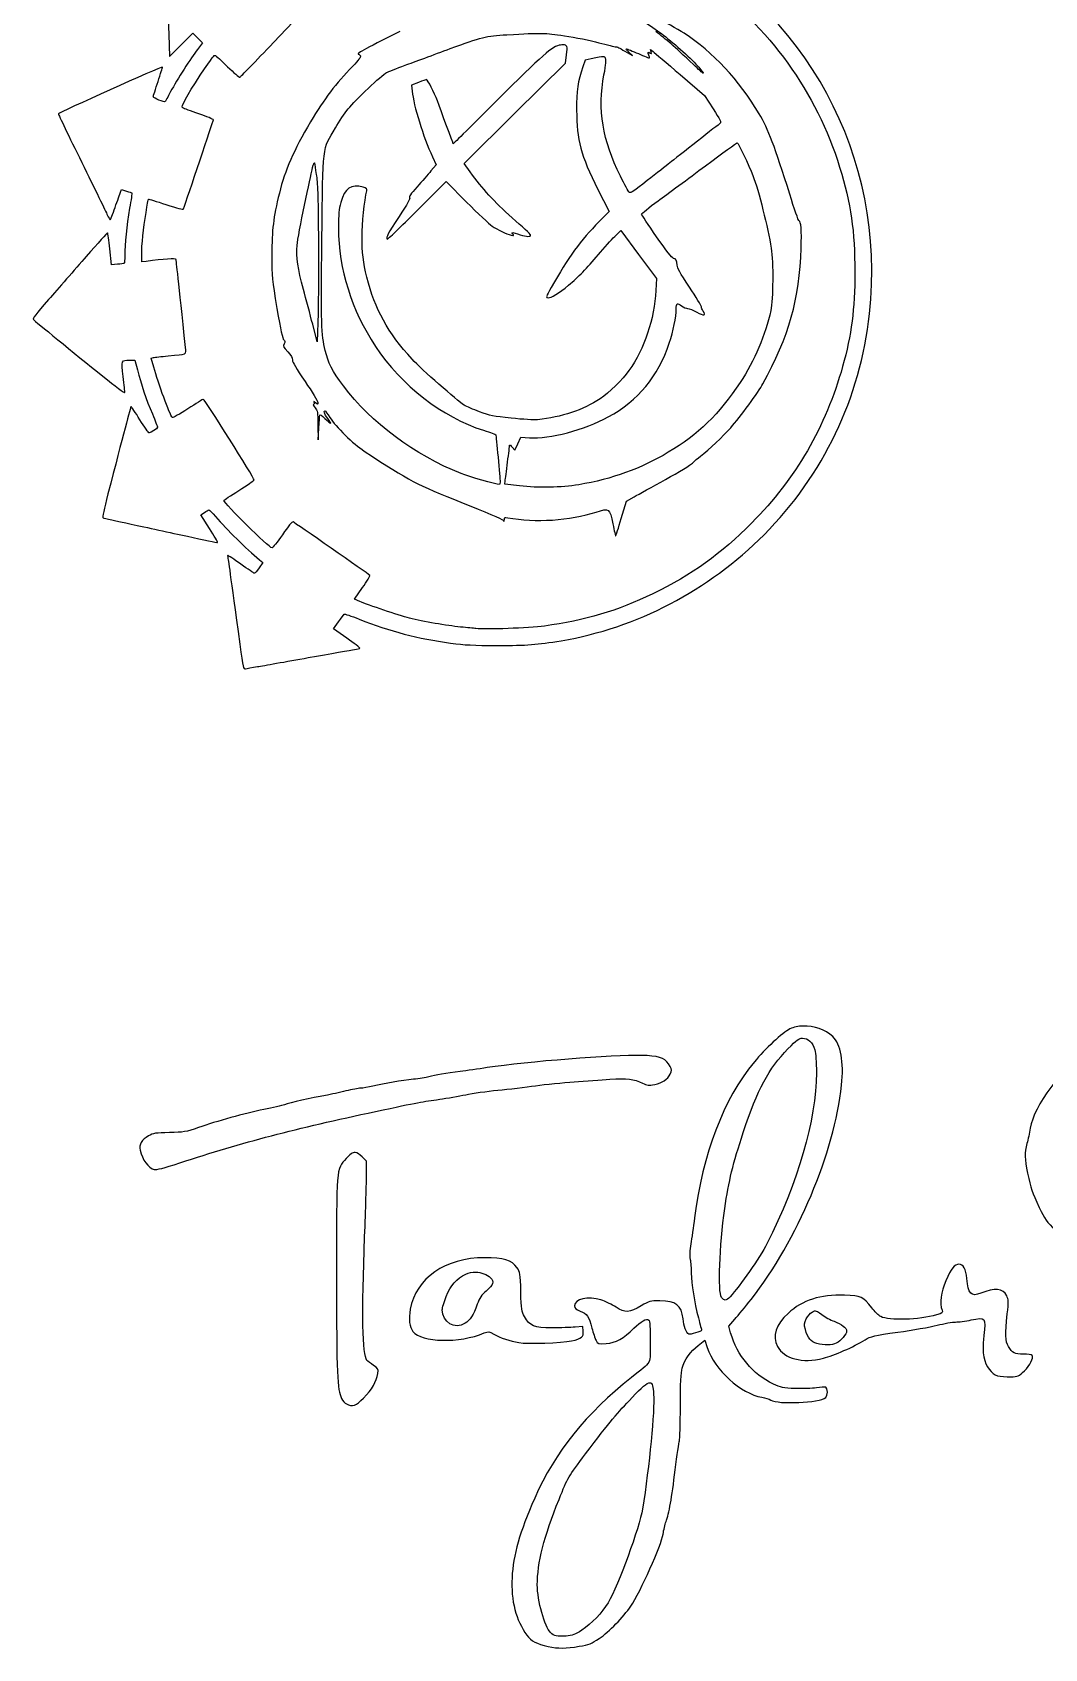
# Model space of a CAD drawing. Extents: x 1 to 209, y 3 to 284.
# Drawn here: x 1.2 to 93.8, y 2.9 to 150.7 of the extents above; entities that cross this region are included whole.
import ezdxf

# ---------------------------------------------------------------- set-up
doc = ezdxf.new("R2010")
doc.units = 0
doc.layers.add('Layer_1', color=7, linetype='CONTINUOUS')

msp = doc.modelspace()

# ---------------------------------------------------------------- linework, layer by layer
at = {"layer": 'Layer_1', "color": 7}
for points in [[(23.301523, 149.725751), (26.291866, 152.859961), (25.27763, 153.851597)], [(13.727465, 150.466034), (13.790304, 148.457405), (14.861315, 149.525658), (15.932326, 150.593364), (16.379913, 150.145777), (16.826949, 149.698742), (16.36503, 149.109493)], [(47.828951, 150.570214), (47.828951, 150.570214)], [(49.767575, 149.516842), (49.767575, 149.516842)], [(41.303112, 137.898876), (40.738117, 138.68491), (45.374938, 143.265507), (50.011762, 147.845556), (50.112083, 148.61009)], [(52.37813, 148.249046), (51.799905, 148.134943), (51.590442, 147.508213)], [(55.656757, 148.821757), (56.139072, 148.557726), (55.805036, 148.852626)], [(57.850594, 148.872469), (57.793269, 149.090751), (58.033048, 148.902235)], [(60.500285, 146.799349), (62.728297, 144.88498), (63.515435, 143.6701)], [(36.580298, 146.086628), (35.921597, 145.820391), (35.980026, 145.286813)], [(65.719192, 140.565656), (65.719192, 140.565656)], [(37.840928, 139.289041), (38.181029, 138.543246), (37.710291, 137.990378)], [(27.037109, 138.730108), (27.037109, 138.730108)], [(9.312231, 136.052855), (9.412552, 136.31358), (9.87447, 136.159792)], [(36.429267, 134.355664), (39.114236, 137.038979), (40.972935, 135.151618)], [(52.973992, 136.311376), (53.995396, 134.279046), (53.074866, 133.348043)], [(54.517397, 132.009141), (55.0868, 132.564766), (56.706824, 130.369825), (58.327397, 128.174887), (58.273377, 127.065841)], [(9.03497, 129.462526), (8.504701, 129.428351), (8.340438, 130.862063)], [(11.662613, 129.726008), (11.252509, 129.673092), (11.252509, 130.335651)], [(27.38217, 124.992721), (27.307756, 122.389331), (26.891588, 123.980139)], [(10.145117, 120.700409), (10.629084, 120.70151), (10.857287, 119.809645)], [(12.363208, 120.050525), (12.134453, 120.894437), (12.344466, 120.939635)], [(27.372248, 114.740118), (27.388785, 113.42161), (27.456584, 114.482148)], [(45.14784, 112.747474), (45.383207, 112.459187), (45.650548, 113.066075), (45.917886, 113.672412), (46.737544, 113.609576)], [(45.821425, 109.209223), (44.471497, 109.371831), (44.501263, 109.660669)], [(55.116016, 106.242032), (55.583447, 107.816301), (56.295064, 108.215381)], [(17.461949, 105.315437), (16.660482, 106.56284), (16.989006, 106.78608)], [(22.031523, 102.456836), (22.34737, 102.195561), (21.997899, 101.709938)], [(31.194925, 98.650144), (30.713714, 98.861258), (31.4551, 99.907464)], [(30.011466, 95.29269), (28.810368, 96.138256), (29.256855, 96.776564)], [(71.755, 59.841831), (71.753897, 59.841831), (71.753897, 59.841831)], [(71.704841, 58.730581), (71.704841, 58.730581)], [(57.010543, 57.156862), (57.009439, 57.156862), (57.009439, 57.156862)], [(30.782065, 48.273477), (30.782065, 48.273477)], [(31.820005, 46.269257), (31.820005, 47.484136), (31.420923, 47.883215)], [(42.622171, 38.668549), (42.622171, 38.668549)], [(41.790386, 37.344532), (41.790386, 37.344532)], [(86.003364, 38.068277), (86.002261, 38.068277), (86.002261, 38.068277)], [(65.121674, 31.804817), (64.946939, 32.408951), (65.505322, 33.037335)], [(72.840895, 33.806831), (72.840895, 33.806831)], [(51.638398, 31.953647), (51.60312, 32.374774), (50.898668, 32.315795)], [(62.14401, 30.653881), (62.755859, 31.130682), (62.972487, 30.460954)], [(57.738699, 27.241307), (57.738699, 27.241307)], [(89.542166, 27.874653), (89.542716, 27.874653)]]:
    msp.add_lwpolyline(points, dxfattribs=at)
for points in [[(77.822778, 124.944216), (79.412945, 139.226243), (72.032275, 152.858748), (59.224774, 159.294848)], [(13.600686, 155.926924), (13.636065, 154.027729), (13.693003, 151.570562), (13.727465, 150.466034)], [(62.748143, 155.411535), (68.651165, 151.171951), (72.979311, 145.181993), (75.089853, 138.330478)], [(60.866294, 150.579033), (59.49941, 151.467011), (56.6898, 152.81491), (55.108297, 153.341173)], [(55.656757, 152.567816), (56.560836, 152.07778), (58.085236, 151.084572), (58.988302, 150.397132)], [(34.877045, 150.738333), (31.445036, 149.024048), (30.792344, 148.665214), (31.106181, 148.665214)], [(61.71241, 147.727045), (59.841652, 149.485013), (59.286789, 149.969475), (58.265108, 150.736129)], [(20.221884, 146.561224), (20.271071, 146.578129), (21.656883, 148.002138), (23.301523, 149.725751)], [(39.47418, 149.178395), (42.32829, 150.236937), (42.731693, 150.335168), (44.664424, 150.443434)], [(49.558112, 149.500854), (48.85585, 149.431368), (47.891209, 148.590495), (43.713025, 144.405422)], [(44.664424, 150.443434), (46.308408, 150.535528), (47.158092, 150.581398), (47.828951, 150.570214)], [(47.828951, 150.570214), (48.49981, 150.559038), (48.991918, 150.490762), (49.919709, 150.35579)], [(49.767575, 149.516842), (49.706428, 149.514299), (49.636849, 149.508643), (49.558112, 149.500854)], [(50.112083, 148.61009), (50.213672, 149.387784), (50.195599, 149.534184), (49.767575, 149.516842)], [(49.919709, 150.35579), (50.936502, 150.207871), (52.292199, 149.933574), (53.072659, 149.718035)], [(53.072659, 149.718035), (53.825747, 149.510054), (54.521351, 149.3399), (54.618269, 149.3399)], [(54.618269, 149.3399), (54.715187, 149.3399), (54.879663, 149.28295), (54.984275, 149.21312)], [(54.984275, 149.21312), (55.088886, 149.143278), (55.391586, 148.96707), (55.656757, 148.821757)], [(58.988302, 150.397132), (59.98854, 149.635705), (61.62999, 148.141076), (62.196926, 147.475689)], [(67.723964, 143.228575), (65.858181, 146.351449), (63.525217, 148.851717), (60.866294, 150.579033)], [(16.36503, 149.109493), (15.760604, 148.33914), (14.484791, 146.337284), (13.900547, 145.242166)], [(16.615282, 146.73651), (17.786866, 148.496882), (17.864108, 148.599749), (17.989462, 148.554969)], [(17.989462, 148.554969), (18.042081, 148.536173), (18.545997, 148.072538), (19.10898, 147.525298)], [(31.254457, 148.502603), (31.299585, 148.385015), (31.105763, 148.123804), (30.556067, 147.56223)], [(31.106181, 148.665214), (31.153546, 148.665214), (31.2201, 148.592124), (31.254457, 148.502603)], [(35.346129, 147.654835), (36.122204, 147.938616), (37.980053, 148.624243), (39.47418, 149.178395)], [(53.676242, 148.287078), (53.566085, 148.492914), (53.619527, 148.494184), (52.37813, 148.249046)], [(53.536785, 146.782261), (53.718914, 147.768362), (53.753585, 148.142566), (53.676242, 148.287078)], [(55.805036, 148.852626), (55.621422, 149.014749), (55.52374, 149.147526), (55.587855, 149.147526)], [(55.587855, 149.147526), (55.651959, 149.147526), (56.146184, 148.952581), (56.686427, 148.714823)], [(56.686427, 148.714823), (57.226683, 148.477056), (57.686197, 148.300173), (57.707279, 148.321255)], [(57.633416, 148.56875), (57.499227, 148.819488), (57.574265, 148.931118), (57.768465, 148.769943)], [(57.707279, 148.321255), (57.728361, 148.342337), (57.69503, 148.453598), (57.633416, 148.56875)], [(57.768465, 148.769943), (57.884757, 148.673432), (57.898228, 148.69032), (57.850594, 148.872469)], [(58.033048, 148.902235), (58.164727, 148.798451), (59.274916, 147.852106), (60.500285, 146.799349)], [(13.14428, 147.480651), (13.072808, 147.552129), (3.635265, 143.317794), (3.635265, 143.214244)], [(12.748507, 146.171515), (12.987749, 146.869975), (13.165754, 147.459174), (13.14428, 147.480651)], [(15.007387, 143.751129), (14.822124, 143.865627), (15.32143, 144.792419), (16.615282, 146.73651)], [(19.10898, 147.525298), (19.671953, 146.978058), (20.172697, 146.544347), (20.221884, 146.561224)], [(30.556067, 147.56223), (29.000989, 145.973545), (27.954308, 144.59319), (26.700868, 142.478925)], [(30.141553, 143.6701), (30.78563, 144.470562), (33.200972, 146.758791), (33.642873, 146.987312)], [(33.642873, 146.987312), (33.803855, 147.070556), (34.570055, 147.371055), (35.346129, 147.654835)], [(37.302942, 146.351762), (37.268037, 146.352044), (36.942773, 146.232879), (36.580298, 146.086628)], [(38.295131, 144.412588), (38.033294, 145.144531), (37.416255, 146.350351), (37.302942, 146.351762)], [(51.590442, 147.508213), (51.147647, 146.182708), (51.028027, 145.336306), (51.032063, 143.554344)], [(55.041049, 137.509167), (53.392253, 140.82819), (52.945657, 143.581627), (53.536785, 146.782261)], [(62.611993, 146.929437), (62.58411, 146.929437), (62.179189, 147.288409), (61.71241, 147.727045)], [(62.196926, 147.475689), (62.452947, 147.175219), (62.639877, 146.929437), (62.611993, 146.929437)], [(12.313598, 144.767569), (12.313598, 144.841421), (12.509265, 145.473054), (12.748507, 146.171515)], [(13.900547, 145.242166), (13.645896, 144.764854), (13.424616, 144.357405), (13.408312, 144.33652)], [(35.980026, 145.286813), (36.124983, 143.971528), (37.016834, 141.096996), (37.840928, 139.289041)], [(13.408312, 144.33652), (13.335423, 144.243096), (12.313598, 144.645429), (12.313598, 144.767569)], [(16.476376, 143.214797), (15.743086, 143.463593), (15.082078, 143.704963), (15.007387, 143.751129)], [(28.965813, 141.934324), (29.300653, 142.501714), (29.829972, 143.282875), (30.141553, 143.6701)], [(39.752544, 140.487935), (39.725874, 140.52571), (38.627722, 143.482835), (38.295131, 144.412588)], [(43.713025, 144.405422), (41.545866, 142.234687), (39.763889, 140.471848), (39.752544, 140.487935)], [(51.032063, 143.554344), (51.038328, 140.805579), (51.408313, 139.426675), (52.973992, 136.311376)], [(63.515435, 143.6701), (64.151228, 142.688848), (64.277542, 142.435336), (64.170278, 142.353799)], [(3.635265, 143.214244), (3.635265, 143.15824), (4.59473, 141.161771), (5.767365, 138.777513)], [(15.065265, 134.519925), (15.418849, 135.498339), (17.809766, 142.593815), (17.809766, 142.664684)], [(17.809766, 142.664684), (17.809766, 142.718379), (17.209656, 142.966001), (16.476376, 143.214797)], [(26.700868, 142.478925), (25.133291, 139.834796), (24.368035, 138.089543), (23.847778, 135.970725)], [(27.739909, 131.694395), (27.838668, 140.511243), (27.765048, 139.899575), (28.965813, 141.934324)], [(64.170278, 142.353799), (64.097225, 142.29826), (63.156248, 141.558621), (62.079519, 140.710075)], [(70.518624, 135.864892), (69.172057, 140.219587), (68.563419, 141.823534), (67.723964, 143.228575)], [(62.079519, 140.710075), (61.002779, 139.861526), (59.87008, 138.972071), (59.562119, 138.733416)], [(62.817045, 138.465525), (64.368587, 139.620361), (65.674395, 140.565656), (65.719192, 140.565656)], [(65.719192, 140.565656), (65.812659, 140.565656), (66.794213, 138.525844), (67.154558, 137.58248)], [(5.767365, 138.777513), (6.940001, 136.393249), (7.992176, 134.237559), (8.105621, 133.986901)], [(26.152409, 134.876011), (26.489389, 136.440521), (26.794788, 137.89455), (26.831506, 138.106685)], [(26.831506, 138.106685), (26.881864, 138.397642), (26.98561, 138.692366), (27.037109, 138.730108)], [(27.037109, 138.730108), (27.044467, 138.735501), (27.050943, 138.735402), (27.055851, 138.729558)], [(27.055851, 138.729558), (27.061458, 138.722869), (27.065334, 138.708419), (27.066875, 138.68491)], [(27.066875, 138.68491), (27.070355, 138.631875), (27.140889, 138.176704), (27.22342, 137.672878)], [(27.22342, 137.672878), (27.338937, 136.967639), (27.383057, 135.70236), (27.415243, 132.17616)], [(37.710291, 137.990378), (37.451329, 137.686385), (36.877013, 137.029318), (36.434228, 136.530208)], [(45.137366, 133.71901), (43.47072, 135.199979), (42.414294, 136.35183), (41.303112, 137.898876)], [(55.852991, 136.030808), (55.780644, 136.09085), (55.415084, 136.756234), (55.041049, 137.509167)], [(59.562119, 138.733416), (59.254133, 138.494763), (58.32328, 137.76451), (57.493408, 137.110638)], [(58.482286, 135.259658), (59.314836, 135.868208), (61.265506, 137.310688), (62.817045, 138.465525)], [(67.154558, 137.58248), (67.673482, 136.223907), (68.541604, 132.782636), (68.83466, 130.922695)], [(75.089853, 138.330478), (76.115026, 135.002415), (76.482558, 132.468102), (76.480018, 128.753112)], [(8.822752, 134.659383), (9.036914, 135.282535), (9.2572, 135.909469), (9.312231, 136.052855)], [(9.87447, 136.159792), (10.12863, 136.075004), (10.347471, 135.997167), (10.360643, 135.987261)], [(10.360643, 135.987261), (10.373805, 135.977355), (10.278951, 135.343571), (10.150078, 134.578907)], [(23.847778, 135.970725), (23.284593, 133.677122), (23.164043, 132.676131), (23.163168, 130.295965)], [(31.512978, 136.500993), (30.411378, 136.83104), (29.824821, 136.434346), (29.461353, 135.114686)], [(31.405491, 132.033395), (31.405491, 133.125457), (31.632494, 135.308903), (31.837091, 136.187353)], [(31.837091, 136.187353), (31.875854, 136.353794), (31.81821, 136.40953), (31.512978, 136.500993)], [(36.434228, 136.530208), (35.863115, 135.886431), (35.664611, 135.600955), (35.75127, 135.547392)], [(57.493408, 137.110638), (56.303283, 136.172907), (55.956745, 135.944699), (55.852991, 136.030808)], [(8.37296, 133.52884), (8.406458, 133.527711), (8.60859, 134.03623), (8.822752, 134.659383)], [(10.150078, 134.578907), (9.88483, 133.0051), (9.711168, 131.30168), (9.710208, 130.277773)], [(11.649935, 134.201325), (11.759591, 134.864253), (11.858871, 135.416816), (11.870972, 135.429432)], [(11.870972, 135.429432), (11.883074, 135.442047), (12.597649, 135.216503), (13.458472, 134.928377)], [(13.458472, 134.928377), (14.542502, 134.565532), (15.036424, 134.440104), (15.065265, 134.519925)], [(25.475516, 131.212083), (25.510624, 131.662877), (25.815431, 133.311501), (26.152409, 134.876011)], [(29.461353, 135.114686), (29.282192, 134.46422), (29.249918, 134.10076), (29.251893, 132.754936)], [(35.75127, 135.547392), (35.839694, 135.492748), (35.573504, 135.014602), (34.787197, 133.817127)], [(40.972935, 135.151618), (41.995437, 134.113689), (43.039959, 133.124822), (43.293549, 132.954475)], [(56.966445, 134.056906), (56.967574, 134.109938), (57.649734, 134.651102), (58.482286, 135.259658)], [(71.381826, 133.429622), (71.321162, 133.429622), (70.932706, 134.525779), (70.518624, 135.864892)], [(8.105621, 133.986901), (8.219066, 133.736231), (8.339452, 133.530251), (8.37296, 133.52884)], [(11.252509, 130.335651), (11.252509, 131.228111), (11.408041, 132.739044), (11.649935, 134.201325)], [(34.787197, 133.817127), (33.743801, 132.228126), (33.590919, 131.938704), (33.696893, 131.755581)], [(33.696893, 131.755581), (33.723394, 131.70976), (34.952776, 132.879873), (36.429267, 134.355664)], [(46.826289, 132.149149), (46.822253, 132.190593), (46.062457, 132.896978), (45.137366, 133.71901)], [(53.074866, 133.348043), (51.399525, 131.653541), (50.258455, 130.084594), (48.715854, 127.355229)], [(58.341728, 131.983233), (57.58412, 133.070435), (56.965034, 134.003871), (56.966445, 134.056906)], [(71.570342, 130.922695), (71.620888, 132.548533), (71.554735, 133.429622), (71.381826, 133.429622)], [(8.139245, 132.332703), (8.118744, 132.353192), (7.237926, 131.384518), (6.181879, 130.179658)], [(8.340438, 130.862063), (8.250232, 131.650555), (8.159745, 132.312214), (8.139245, 132.332703)], [(27.415243, 132.17616), (27.438241, 129.657033), (27.423266, 126.424646), (27.38217, 124.992721)], [(28.033707, 121.582904), (27.677839, 123.081315), (27.65303, 123.937741), (27.739909, 131.694395)], [(29.251893, 132.754936), (29.257566, 129.046646), (30.442391, 125.2768), (32.649033, 121.945605)], [(31.847564, 128.295605), (31.515465, 129.617248), (31.405491, 130.546496), (31.405491, 132.033395)], [(43.293549, 132.954475), (43.805966, 132.610266), (44.610994, 132.23195), (45.042557, 132.132613)], [(45.199653, 132.218603), (45.036492, 132.415205), (45.104846, 132.409281), (45.874892, 132.161276)], [(45.042557, 132.132613), (45.290585, 132.07552), (45.309657, 132.086063), (45.199653, 132.218603)], [(45.874892, 132.161276), (46.47042, 131.969469), (46.844294, 131.964705), (46.826289, 132.149149)], [(53.018642, 130.34447), (53.52943, 130.954364), (54.204102, 131.703401), (54.517397, 132.009141)], [(59.885682, 130.006024), (59.778358, 130.006588), (59.228595, 130.710515), (58.341728, 131.983233)], [(6.181879, 130.179658), (5.125833, 128.974786), (3.578125, 127.207968), (2.742296, 126.253902)], [(9.710208, 130.277773), (9.710025, 129.896408), (9.677224, 129.564377), (9.637448, 129.540247)], [(14.392782, 129.915625), (14.361656, 130.008609), (13.256706, 129.931966), (11.662613, 129.726008)], [(23.163168, 130.295965), (23.162322, 128.204469), (23.168714, 128.13596), (23.626189, 125.426528)], [(26.047678, 127.162305), (25.537768, 129.058982), (25.389465, 130.107073), (25.475516, 131.212083)], [(50.305008, 127.554771), (51.203098, 128.301909), (51.95787, 129.077868), (53.018642, 130.34447)], [(60.235702, 129.379293), (60.234009, 129.785323), (60.111423, 130.004895), (59.885682, 130.006024)], [(68.073434, 118.527518), (70.450123, 122.864602), (71.427554, 126.329611), (71.570342, 130.922695)], [(68.83466, 130.922695), (69.03486, 129.652131), (69.007905, 126.260672), (68.789463, 125.233603)], [(9.637448, 129.540247), (9.597672, 129.516117), (9.326658, 129.481322), (9.03497, 129.462526)], [(15.2626, 121.84418), (14.619478, 127.99247), (14.421054, 129.831156), (14.392782, 129.915625)], [(61.345851, 127.380036), (60.46284, 128.703207), (60.236831, 129.110208), (60.235702, 129.379293)], [(76.480018, 128.753112), (76.47776, 125.354409), (76.177352, 123.034319), (75.364357, 120.134311)], [(26.891588, 123.980139), (26.662702, 124.855206), (26.282927, 126.287238), (26.047678, 127.162305)], [(35.997665, 120.779231), (33.757181, 123.224447), (32.591434, 125.335347), (31.847564, 128.295605)], [(48.715854, 127.355229), (48.207603, 126.45595), (48.201854, 126.4383), (48.427019, 126.408794)], [(48.427019, 126.408794), (48.696598, 126.373462), (49.404496, 126.805621), (50.305008, 127.554771)], [(58.273377, 127.065841), (58.147049, 124.459759), (57.235454, 121.73783), (55.821021, 119.744048)], [(62.454897, 125.569293), (62.454892, 125.6514), (61.955745, 126.466105), (61.345851, 127.380036)], [(2.742296, 126.253902), (1.547907, 124.890526), (1.248372, 124.495412), (1.343863, 124.40733)], [(60.140895, 125.385188), (60.140895, 125.613765), (60.177344, 125.823631), (60.222474, 125.851515)], [(60.222474, 125.851515), (60.26759, 125.879398), (60.449748, 125.795474), (60.627065, 125.664653)], [(60.627065, 125.664653), (60.804394, 125.53382), (61.056102, 125.426528), (61.186548, 125.426528)], [(1.343863, 124.40733), (1.494818, 124.268087), (5.037403, 121.383074), (7.709297, 119.223151)], [(23.626189, 125.426528), (23.963419, 123.429278), (24.132374, 122.646074), (24.244653, 122.559658)], [(59.509203, 122.259797), (59.86204, 123.315254), (60.140895, 124.694122), (60.140895, 125.385188)], [(61.186548, 125.426528), (61.316991, 125.426528), (61.696312, 125.274325), (62.029357, 125.088081)], [(62.029357, 125.088081), (62.669448, 124.730108), (62.882814, 124.766148), (62.607582, 125.186199)], [(62.607582, 125.186199), (62.52346, 125.31459), (62.454894, 125.487194), (62.454897, 125.569293)], [(68.789463, 125.233603), (68.318566, 123.019519), (67.301409, 120.629453), (65.990941, 118.657052)], [(68.179267, 104.750442), (73.599974, 110.190891), (76.964548, 117.236047), (77.822778, 124.944216)], [(13.663524, 121.088465), (15.43968, 121.254598), (15.329731, 121.202437), (15.2626, 121.84418)], [(24.283789, 122.187034), (24.17667, 121.951926), (24.199704, 121.898922), (24.604596, 121.466047)], [(24.244653, 122.559658), (24.373438, 122.460533), (24.380128, 122.398478), (24.283789, 122.187034)], [(24.604596, 121.466047), (24.918878, 121.130061), (25.04171, 120.919199), (25.04171, 120.714187)], [(29.699481, 118.353884), (28.685696, 119.706044), (28.303412, 120.447335), (28.033707, 121.582904)], [(32.649033, 121.945605), (35.000252, 118.396138), (38.774858, 115.470171), (42.526258, 114.288673)], [(53.927595, 115.513472), (56.669785, 117.011776), (58.490423, 119.212325), (59.509203, 122.259797)], [(9.565239, 119.202204), (9.402742, 120.733553), (9.388733, 120.698151), (10.145117, 120.700409)], [(10.857287, 119.809645), (11.177508, 118.559299), (11.681219, 117.08282), (12.230365, 115.784118)], [(12.344466, 120.939635), (12.459955, 120.96447), (13.05363, 121.031419), (13.663524, 121.088465)], [(14.045516, 115.460556), (13.833631, 115.67354), (12.74489, 118.643478), (12.363208, 120.050525)], [(25.04171, 120.714187), (25.04171, 120.508154), (25.362121, 119.961659), (26.198711, 118.740839)], [(40.761268, 116.583933), (40.089768, 116.998729), (36.836279, 119.863976), (35.997665, 120.779231)], [(55.821021, 119.744048), (55.238452, 118.922858), (54.002669, 117.717072), (53.189519, 117.176489)], [(75.364357, 120.134311), (73.812169, 114.597582), (71.072948, 109.879857), (67.061402, 105.835234)], [(7.709297, 119.223151), (8.809757, 118.333555), (9.710066, 117.662386), (9.709106, 117.731564)], [(9.709106, 117.731564), (9.708542, 117.800731), (9.643729, 118.462551), (9.565239, 119.202204)], [(26.198711, 118.740839), (26.835123, 117.81215), (27.355712, 116.955272), (27.355712, 116.836939)], [(40.464161, 110.340869), (36.235759, 112.002343), (32.220735, 114.99109), (29.699481, 118.353884)], [(65.990941, 118.657052), (64.071912, 115.768672), (62.131761, 113.886328), (59.417701, 112.280044)], [(65.136008, 114.530656), (65.964229, 115.475844), (67.681938, 117.813109), (68.073434, 118.527518)], [(16.879865, 117.134046), (16.859241, 117.134046), (16.231424, 116.738873), (15.48474, 116.255959)], [(21.535981, 109.758786), (21.581322, 109.876907), (16.999771, 117.134046), (16.879865, 117.134046)], [(27.158928, 116.800008), (26.986258, 116.956288), (26.969489, 116.958066), (27.024431, 116.814892)], [(27.024431, 116.814892), (27.061796, 116.717511), (27.040817, 116.651731), (26.972066, 116.651731)], [(27.355712, 116.836939), (27.355712, 116.626373), (27.351724, 116.625532), (27.158928, 116.800008)], [(53.189519, 117.176489), (51.630967, 116.140375), (49.657302, 115.480018), (47.460738, 115.260466)], [(10.287882, 116.457153), (10.24289, 116.458846), (9.548657, 113.84012), (8.170664, 108.471147)], [(11.092105, 115.251646), (10.676635, 115.91359), (10.314679, 116.456306), (10.287882, 116.457153)], [(11.930504, 114.048341), (11.884952, 114.048341), (11.507575, 114.5897), (11.092105, 115.251646)], [(12.230365, 115.784118), (12.488207, 115.174329), (12.698898, 114.625443), (12.698898, 114.56428)], [(15.48474, 116.255959), (14.734228, 115.770571), (14.090895, 115.414934), (14.045516, 115.460556)], [(26.972066, 116.651731), (26.908648, 116.651731), (26.96871, 116.51835), (27.106011, 116.355177)], [(27.106011, 116.355177), (27.345767, 116.070249), (27.356472, 116.006345), (27.372248, 114.740118)], [(27.456584, 114.482148), (27.493833, 115.065526), (27.52976, 115.606244), (27.53651, 115.683799)], [(27.53651, 115.683799), (27.54408, 115.770814), (27.725335, 115.651095), (28.010004, 115.370707)], [(28.276242, 115.364092), (27.95387, 115.786294), (27.844258, 116.07438), (28.006697, 116.072405)], [(28.006697, 116.072405), (28.046472, 116.07184), (28.251483, 115.800927), (28.462001, 115.469925)], [(28.010004, 115.370707), (28.597739, 114.79179), (28.715451, 114.788872), (28.276242, 115.364092)], [(28.462001, 115.469925), (29.002496, 114.620095), (30.621783, 113.031237), (31.598416, 112.393043)], [(42.159149, 115.981453), (41.576941, 116.197466), (40.948054, 116.468549), (40.761268, 116.583933)], [(45.050273, 115.395512), (43.401708, 115.568971), (43.111666, 115.628052), (42.159149, 115.981453)], [(47.460738, 115.260466), (47.124665, 115.22687), (46.114516, 115.283523), (45.050273, 115.395512)], [(46.737544, 113.609576), (48.518355, 113.473096), (51.768985, 114.334029), (53.927595, 115.513472)], [(12.698898, 114.56428), (12.698898, 114.455139), (12.093136, 114.048341), (11.930504, 114.048341)], [(42.526258, 114.288673), (43.145371, 114.093691), (43.652096, 113.905706), (43.652942, 113.870851)], [(43.652942, 113.870851), (43.653507, 113.835991), (43.740522, 112.917454), (43.845869, 111.830252)], [(62.358434, 111.927266), (63.162798, 112.533762), (64.413127, 113.705675), (65.136008, 114.530656)], [(31.598416, 112.393043), (35.93196, 109.561225), (36.200038, 109.420498), (40.6626, 107.639912)], [(44.718441, 111.383768), (44.821308, 112.172195), (44.906636, 112.866499), (44.908611, 112.926618)], [(44.908611, 112.926618), (44.910587, 112.986742), (45.018308, 112.906015), (45.14784, 112.747474)], [(59.417701, 112.280044), (56.835635, 110.751887), (54.327789, 109.84481), (51.221129, 109.315057)], [(43.845869, 111.830252), (43.951209, 110.74305), (44.037654, 109.734292), (44.03769, 109.588459)], [(44.501263, 109.660669), (44.517745, 109.819788), (44.615585, 110.595341), (44.718441, 111.383768)], [(59.176268, 109.807842), (60.369537, 110.464254), (61.476136, 111.135881), (61.635239, 111.300535)], [(61.635239, 111.300535), (61.794342, 111.465195), (62.119778, 111.747324), (62.358434, 111.927266)], [(20.132587, 108.784786), (20.879734, 109.255827), (21.511179, 109.694152), (21.535981, 109.758786)], [(43.965481, 109.327184), (43.651585, 109.342649), (41.194315, 110.053971), (40.464161, 110.340869)], [(44.03769, 109.588459), (44.037738, 109.442604), (44.005257, 109.324926), (43.965481, 109.327184)], [(56.295064, 108.215381), (56.686563, 108.434811), (57.982999, 109.151419), (59.176268, 109.807842)], [(8.170664, 108.471147), (7.812162, 107.074348), (7.654954, 106.304877), (7.723629, 106.282271)], [(18.774393, 107.878591), (18.774151, 107.905966), (19.385441, 108.313769), (20.132587, 108.784786)], [(23.171988, 103.539424), (22.91184, 103.543488), (18.776707, 107.623721), (18.774393, 107.878591)], [(51.221129, 109.315057), (49.629147, 109.043604), (47.536145, 109.002713), (45.821425, 109.209223)], [(16.989006, 106.78608), (17.169602, 106.908773), (17.356728, 107.009324), (17.404622, 107.009324)], [(17.404622, 107.009324), (17.452517, 107.009324), (17.724163, 106.73775), (18.008754, 106.406294)], [(18.008754, 106.406294), (19.077269, 105.161798), (20.765856, 103.504172), (22.031523, 102.456836)], [(40.6626, 107.639912), (42.598351, 106.867549), (44.236536, 106.163061), (44.302827, 106.073909)], [(44.736631, 106.297703), (47.238452, 105.834639), (50.411716, 106.036484), (52.830126, 106.812539)], [(52.830126, 106.812539), (54.018778, 107.193948), (54.050297, 107.171576), (54.345967, 105.728297)], [(7.723629, 106.282271), (7.781879, 106.26308), (8.93606, 106.009611), (10.288433, 105.718927)], [(10.288433, 105.718927), (11.640806, 105.428244), (13.956145, 104.924867), (15.433477, 104.600512)], [(18.191207, 104.039375), (18.230597, 104.055179), (17.902509, 104.629363), (17.461949, 105.315437)], [(25.093524, 105.912405), (25.008775, 105.944942), (24.667473, 105.536609), (24.121181, 104.749892)], [(32.114355, 101.02974), (31.944965, 101.186455), (25.218415, 105.864486), (25.093524, 105.912405)], [(44.302827, 106.073909), (44.411282, 105.928032), (44.422991, 105.933659), (44.422991, 106.133441)], [(44.422991, 106.133441), (44.422991, 106.331542), (44.457019, 106.349468), (44.736631, 106.297703)], [(54.345967, 105.728297), (54.473509, 105.105726), (54.593721, 104.612261), (54.613308, 104.631932)], [(54.613308, 104.631932), (54.632894, 104.651518), (54.859146, 105.376081), (55.116016, 106.242032)], [(67.061402, 105.835234), (64.226934, 102.977378), (61.583299, 101.08463), (57.99832, 99.346327)], [(15.433477, 104.600512), (16.910798, 104.276157), (18.151807, 104.023655), (18.191207, 104.039375)], [(24.121181, 104.749892), (23.658202, 104.083134), (23.230894, 103.539424), (23.171988, 103.539424)], [(49.630322, 95.062284), (56.514484, 96.20869), (63.090806, 99.643451), (68.179267, 104.750442)], [(19.127721, 102.863081), (19.102276, 102.863081), (19.099563, 102.786681), (19.121658, 102.693858)], [(19.121658, 102.693858), (19.158502, 102.53911), (19.339122, 101.236163), (20.22464, 94.740373)], [(20.327717, 102.043423), (19.692955, 102.494206), (19.153138, 102.863081), (19.127721, 102.863081)], [(21.565195, 101.223768), (21.519357, 101.223768), (20.962488, 101.592638), (20.327717, 102.043423)], [(21.997899, 101.709938), (21.80583, 101.442592), (21.611036, 101.223768), (21.565195, 101.223768)], [(31.4551, 99.907464), (31.862779, 100.48298), (32.159358, 100.988093), (32.114355, 101.02974)], [(57.99832, 99.346327), (54.771677, 97.78178), (51.798652, 96.898315), (48.080854, 96.398979)], [(29.762317, 97.485424), (29.794556, 97.524188), (30.415642, 97.320544), (31.142562, 97.032878)], [(35.736389, 97.128789), (34.746065, 97.378741), (31.987064, 98.302912), (31.194925, 98.650144)], [(29.256855, 96.776564), (29.50245, 97.127637), (29.730085, 97.446661), (29.762317, 97.485424)], [(31.142562, 97.032878), (33.976694, 95.911316), (36.520033, 95.244904), (39.505599, 94.841798)], [(40.421718, 96.310234), (39.153341, 96.43271), (37.012934, 96.806575), (35.736389, 97.128789)], [(41.819601, 96.169123), (41.633981, 96.190261), (41.005094, 96.253902), (40.421718, 96.310234)], [(48.080854, 96.398979), (46.672565, 96.209836), (42.732805, 96.065132), (41.819601, 96.169123)], [(20.22464, 94.740373), (20.525305, 92.534767), (20.543897, 92.45391), (20.740026, 92.49748)], [(31.213117, 94.376572), (31.213117, 94.415357), (30.672145, 94.827571), (30.011466, 95.29269)], [(39.505599, 94.841798), (40.828996, 94.663103), (41.550488, 94.627978), (43.796258, 94.62572)], [(43.796258, 94.62572), (46.533449, 94.624309), (47.379585, 94.687453), (49.630322, 95.062284)], [(21.859544, 92.693158), (22.363371, 92.776019), (24.446281, 93.14391), (26.488099, 93.510612)], [(26.488099, 93.510612), (28.529921, 93.877315), (30.428116, 94.206166), (30.706548, 94.241523)], [(30.706548, 94.241523), (30.984975, 94.276899), (31.213117, 94.337808), (31.213117, 94.376572)], [(20.740026, 92.49748), (20.851957, 92.522343), (21.355719, 92.610278), (21.859544, 92.693158)], [(70.546736, 59.577798), (69.887826, 59.253186), (68.224874, 57.719768), (67.287953, 56.573125)], [(71.753897, 59.841831), (71.31227, 59.833328), (70.893017, 59.748404), (70.546736, 59.577798)], [(74.465327, 58.878308), (73.808234, 59.506867), (72.727236, 59.859992), (71.755, 59.841831)], [(66.275368, 50.104064), (67.598976, 54.095361), (68.578075, 55.92858), (70.365386, 57.762096)], [(70.365386, 57.762096), (71.178908, 58.596639), (71.364159, 58.730581), (71.704841, 58.730581)], [(71.704841, 58.730581), (72.207975, 58.730581), (72.608714, 58.343497), (72.813884, 57.658467)], [(72.813884, 57.658467), (72.909486, 57.339375), (72.964647, 56.547987), (72.959956, 55.561093)], [(75.265689, 54.43937), (75.487973, 56.543918), (75.192354, 58.18287), (74.465327, 58.878308)], [(98.093719, 57.935177), (95.309142, 55.857802), (92.863501, 52.592223), (92.520934, 50.49377)], [(57.009439, 57.156862), (54.33682, 57.198408), (46.493667, 56.588585), (42.856988, 56.035689)], [(57.471908, 57.139774), (57.342865, 57.148503), (57.18814, 57.154088), (57.010543, 57.156862)], [(59.588575, 56.142076), (59.231598, 56.832366), (58.766146, 57.051907), (57.471908, 57.139774)], [(59.591883, 55.454159), (59.749543, 55.759041), (59.749346, 55.833358), (59.588575, 56.142076)], [(67.287953, 56.573125), (64.438341, 53.085626), (62.560423, 48.184583), (61.81659, 42.294995)], [(36.110113, 54.971294), (35.005879, 54.85904), (33.484727, 54.599172), (32.408151, 54.339601)], [(37.51902, 55.190126), (37.262884, 55.122384), (36.628821, 55.024024), (36.110113, 54.971294)], [(40.391402, 55.682361), (39.08145, 55.511405), (38.093489, 55.342049), (37.51902, 55.190126)], [(42.856988, 56.035689), (42.049864, 55.912976), (40.940234, 55.753992), (40.391402, 55.682361)], [(47.2849, 54.381492), (48.202822, 54.509669), (49.787993, 54.669917), (50.807166, 54.737577)], [(50.807166, 54.737577), (51.826374, 54.805234), (53.293859, 54.910994), (54.068706, 54.972397)], [(54.068706, 54.972397), (55.613263, 55.0948), (56.292471, 55.014917), (57.067317, 54.619619)], [(58.178567, 54.504414), (58.887385, 54.651561), (59.331126, 54.949904), (59.591883, 55.454159)], [(72.959956, 55.561093), (72.939749, 51.236551), (71.298587, 45.570192), (68.431723, 39.925322)], [(28.064575, 53.497343), (26.838999, 53.273154), (24.799501, 52.813685), (24.307491, 52.65123)], [(29.929887, 53.905242), (29.388311, 53.769369), (28.548849, 53.585933), (28.064575, 53.497343)], [(31.279812, 54.15384), (31.078819, 54.152711), (30.47146, 54.041118), (29.929887, 53.905242)], [(32.408151, 54.339601), (31.988433, 54.238408), (31.480771, 54.154783), (31.279812, 54.15384)], [(38.508452, 53.148423), (39.189203, 53.240343), (40.260566, 53.42552), (40.889149, 53.559632)], [(40.889149, 53.559632), (41.517734, 53.693744), (42.838122, 53.880883), (43.823819, 53.975797)], [(43.823819, 53.975797), (44.809483, 54.070714), (46.367009, 54.253318), (47.2849, 54.381492)], [(57.067317, 54.619619), (57.497066, 54.400378), (57.615977, 54.387616), (58.178567, 54.504414)], [(66.98313, 34.83981), (71.232646, 40.267039), (74.613829, 48.267808), (75.265689, 54.43937)], [(14.739496, 47.332001), (20.539903, 49.224755), (25.312585, 50.478031), (32.642968, 52.033315)], [(22.429501, 52.211908), (20.651672, 51.843464), (18.111592, 51.141157), (16.442201, 50.55716)], [(24.307491, 52.65123), (24.08151, 52.576607), (23.236624, 52.379179), (22.429501, 52.211908)], [(32.642968, 52.033315), (36.637307, 52.880798), (36.917071, 52.933545), (38.508452, 53.148423)], [(16.442201, 50.55716), (15.313494, 50.162309), (15.089697, 50.123797), (13.788099, 50.101307)], [(92.520934, 50.49377), (92.454154, 50.084698), (92.320909, 49.459293), (92.224931, 49.104159)], [(11.868768, 49.797034), (11.262192, 49.456127), (10.995572, 48.99545), (11.106988, 48.479079)], [(13.788099, 50.101307), (12.534559, 50.079632), (12.307654, 50.043697), (11.868768, 49.797034)], [(64.588099, 43.175285), (64.945621, 45.668987), (65.334817, 47.26786), (66.275368, 50.104064)], [(92.224931, 49.104159), (91.991558, 48.240788), (92.003299, 47.711694), (92.283909, 46.395486)], [(11.106988, 48.479079), (11.285219, 47.65293), (11.886922, 46.835157), (12.391871, 46.731728)], [(12.391871, 46.731728), (12.618673, 46.685275), (13.260591, 46.849421), (14.739496, 47.332001)], [(29.950833, 47.734938), (29.033219, 46.69244), (29.061207, 47.038699), (29.071646, 36.953169)], [(30.782065, 48.273477), (30.531192, 48.290563), (30.284688, 48.114188), (29.950833, 47.734938)], [(31.420923, 47.883215), (31.176186, 48.127961), (30.977651, 48.259505), (30.782065, 48.273477)], [(31.64582, 40.592292), (31.740467, 43.045951), (31.818842, 45.600957), (31.820005, 46.269257)], [(92.283909, 46.395486), (92.590157, 44.958851), (92.677807, 44.700917), (93.350512, 43.260175)], [(64.289342, 35.042104), (63.939208, 35.541996), (64.092768, 39.720383), (64.588099, 43.175285)], [(93.350512, 43.260175), (93.835059, 42.222427), (94.042532, 41.925885), (94.829974, 41.145713)], [(61.81659, 42.294995), (61.714654, 41.487873), (61.561097, 40.419648), (61.475386, 39.92091)], [(31.852526, 29.28466), (31.442118, 29.779148), (31.373665, 33.538274), (31.64582, 40.592292)], [(61.475386, 39.92091), (61.375267, 39.338274), (61.354041, 38.834552), (61.416407, 38.512006)], [(68.431723, 39.925322), (67.801188, 38.683741), (65.973108, 36.061098), (65.070965, 35.10384)], [(42.622171, 38.668549), (39.030092, 38.662961), (36.326716, 36.792296), (35.812456, 33.956211)], [(45.573927, 37.771723), (45.135554, 38.417205), (44.299296, 38.671143), (42.622171, 38.668549)], [(61.416407, 38.512006), (61.469803, 38.235903), (61.515851, 37.666119), (61.518933, 37.246415)], [(29.071646, 36.953169), (29.081242, 27.854598), (29.131441, 26.661693), (29.539077, 25.802634)], [(39.10707, 35.133606), (39.488006, 36.121434), (40.065054, 36.774347), (40.911199, 37.175859)], [(40.911199, 37.175859), (41.167643, 37.297556), (41.477325, 37.351444), (41.790386, 37.344532)], [(41.790386, 37.344532), (42.312175, 37.333017), (42.843935, 37.153081), (43.157953, 36.839066)], [(45.928909, 35.544812), (45.891224, 37.232097), (45.876481, 37.326219), (45.573927, 37.771723)], [(61.518933, 37.246415), (61.526129, 36.278553), (61.800023, 34.567276), (62.173225, 33.156397)], [(86.002261, 38.068277), (85.594094, 38.067611), (85.307901, 37.704707), (84.809982, 36.55464)], [(86.724905, 36.751975), (86.657809, 37.617503), (86.411006, 38.067441), (86.003364, 38.068277)], [(42.751155, 35.612613), (42.32021, 35.25182), (42.146911, 34.994239), (41.938662, 34.404349)], [(43.157953, 36.839066), (43.523656, 36.473377), (43.425401, 36.177145), (42.751155, 35.612613)], [(46.257436, 33.278768), (45.992023, 33.742273), (45.965056, 33.927179), (45.928909, 35.544812)], [(84.809982, 36.55464), (84.362677, 35.521371), (84.225711, 34.498064), (84.451692, 33.877937)], [(88.007582, 35.424097), (87.133199, 35.058761), (86.831907, 35.370735), (86.724905, 36.751975)], [(90.368989, 35.18983), (90.049835, 35.859103), (89.240552, 35.939274), (88.007582, 35.424097)], [(38.748231, 33.900537), (38.748231, 34.066123), (38.909464, 34.621181), (39.10707, 35.133606)], [(41.938662, 34.404349), (41.586819, 33.407775), (41.294849, 32.94909), (40.832924, 32.667469)], [(53.259522, 34.80839), (52.0781, 35.182072), (50.840239, 34.904492), (50.840239, 34.265993)], [(50.840239, 34.265993), (50.840239, 34.049159), (50.949654, 33.949362), (51.358933, 33.79305)], [(54.643624, 34.138662), (54.276312, 34.382488), (53.65367, 34.683715), (53.259522, 34.80839)], [(56.942191, 34.2682), (55.843297, 33.611655), (55.468924, 33.590869), (54.643624, 34.138662)], [(58.644344, 34.716888), (57.755138, 34.722335), (57.659806, 34.696949), (56.942191, 34.2682)], [(60.765972, 33.078675), (60.616493, 34.345565), (60.147793, 34.707721), (58.644344, 34.716888)], [(65.070965, 35.10384), (64.702453, 34.712776), (64.529493, 34.699243), (64.289342, 35.042104)], [(65.505322, 33.037335), (65.812495, 33.383063), (66.477532, 34.194111), (66.98313, 34.83981)], [(75.548465, 35.233377), (73.300294, 35.304745), (71.710375, 34.796381), (70.379167, 33.57973)], [(78.022868, 34.081888), (77.228136, 35.117883), (77.084397, 35.184623), (75.548465, 35.233377)], [(78.84473, 33.281523), (78.653592, 33.381717), (78.283695, 33.741858), (78.022868, 34.081888)], [(90.421906, 33.523508), (90.54246, 34.63657), (90.536403, 34.838737), (90.368989, 35.18983)], [(35.812456, 33.956211), (35.650655, 33.063938), (35.738717, 32.324318), (36.054992, 31.922227)], [(40.832924, 32.667469), (39.87776, 32.085092), (38.748228, 32.753129), (38.748231, 33.900537)], [(48.785859, 32.257366), (47.143269, 32.257366), (46.75174, 32.415538), (46.257436, 33.278768)], [(51.358933, 33.79305), (51.991728, 33.551389), (52.183789, 33.275491), (52.438763, 32.238074)], [(56.268056, 32.216577), (56.925326, 32.875865), (57.383807, 33.125736), (57.642785, 32.965676)], [(57.642785, 32.965676), (57.721545, 32.916996), (57.766811, 32.20579), (57.766811, 31.017683)], [(61.290731, 31.669218), (61.059545, 31.812104), (60.848635, 32.378268), (60.765972, 33.078675)], [(62.173225, 33.156397), (62.332698, 32.553367), (62.462613, 32.045821), (62.462613, 32.028061)], [(70.379167, 33.57973), (69.254706, 32.552023), (68.918331, 31.50512), (69.410682, 30.56348)], [(71.956193, 32.106332), (71.831702, 32.571708), (71.842035, 32.687922), (72.04053, 33.070409)], [(72.04053, 33.070409), (72.164612, 33.309511), (72.405333, 33.589323), (72.575759, 33.692729)], [(72.575759, 33.692729), (72.687894, 33.76077), (72.762646, 33.802471), (72.840895, 33.806831)], [(72.840895, 33.806831), (72.971307, 33.814084), (73.111944, 33.718335), (73.456049, 33.471142)], [(73.456049, 33.471142), (73.769796, 33.245745), (74.27481, 32.969681), (74.577773, 32.857639)], [(74.577773, 32.857639), (75.270572, 32.601429), (75.728711, 32.245459), (75.728711, 31.964118)], [(83.953395, 33.444131), (82.383955, 32.97806), (79.593149, 32.889208), (78.84473, 33.281523)], [(84.451692, 33.877937), (84.536478, 33.645276), (84.487817, 33.602835), (83.953395, 33.444131)], [(84.01017, 32.49053), (84.658333, 32.652593), (85.409738, 32.78543), (85.680352, 32.78543)], [(85.680352, 32.78543), (85.951004, 32.78543), (86.600826, 32.871843), (87.123984, 32.977253)], [(87.123984, 32.977253), (88.445744, 33.243583), (88.462158, 33.222863), (88.280985, 31.542991)], [(90.535455, 30.556867), (90.242452, 31.037514), (90.218824, 31.648664), (90.421906, 33.523508)], [(36.054992, 31.922227), (36.85849, 30.900747), (40.29237, 30.830908), (42.58634, 31.789383)], [(42.58634, 31.789383), (42.936538, 31.935709), (43.01326, 31.925592), (43.471042, 31.672526)], [(43.471042, 31.672526), (44.059269, 31.347327), (44.931567, 31.053245), (45.742047, 30.906338)], [(45.742047, 30.906338), (46.542017, 30.761343), (49.685527, 30.86403), (50.575656, 31.064534)], [(50.898668, 32.315795), (50.511261, 32.283517), (49.560706, 32.257366), (48.785859, 32.257366)], [(50.575656, 31.064534), (51.512817, 31.275634), (51.683237, 31.418543), (51.638398, 31.953647)], [(52.438763, 32.238074), (52.547269, 31.796757), (52.711979, 31.283533), (52.805322, 31.097608)], [(52.805322, 31.097608), (52.971127, 30.767165), (52.991817, 30.760589), (53.722544, 30.819244)], [(53.722544, 30.819244), (54.644231, 30.893225), (55.316724, 31.262287), (56.268056, 32.216577)], [(62.462613, 32.028061), (62.462613, 31.93333), (61.393248, 31.60587), (61.290731, 31.669218)], [(69.029241, 27.117284), (67.117129, 28.033919), (65.729756, 29.698494), (65.121674, 31.804817)], [(72.999092, 30.813732), (72.483876, 30.950565), (72.157051, 31.355271), (71.956193, 32.106332)], [(73.601572, 29.480895), (74.595141, 29.732155), (76.359972, 30.507727), (77.41543, 31.15714)], [(75.728711, 31.964118), (75.728711, 31.68211), (75.20572, 31.063301), (74.781723, 30.844048)], [(77.41543, 31.15714), (77.952792, 31.487794), (78.233061, 31.553157), (80.419552, 31.858838)], [(80.419552, 31.858838), (81.746003, 32.044283), (83.361973, 32.328458), (84.01017, 32.49053)], [(88.280985, 31.542991), (88.174909, 30.557054), (88.175078, 30.107722), (88.280985, 29.594995)], [(57.766811, 31.017683), (57.766811, 28.854153), (57.959255, 29.2249), (56.055839, 27.722518)], [(60.684943, 28.558711), (60.912601, 29.339502), (61.453265, 30.115667), (62.14401, 30.653881)], [(62.972487, 30.460954), (63.634787, 28.416864), (66.066766, 26.210767), (67.980828, 25.917286)], [(69.410682, 30.56348), (70.010446, 29.416421), (71.661187, 28.990218), (73.601572, 29.480895)], [(74.781723, 30.844048), (74.408349, 30.650972), (73.659306, 30.638404), (72.999092, 30.813732)], [(88.280985, 29.594995), (88.465925, 28.70915), (88.958423, 28.037303), (89.542166, 27.874653)], [(91.892549, 29.854066), (91.089291, 29.858159), (90.902254, 29.955167), (90.535455, 30.556867)], [(92.693465, 29.730594), (92.652765, 29.796425), (92.292277, 29.852012), (91.892549, 29.854066)], [(91.986806, 28.323341), (92.504728, 28.831637), (92.838391, 29.496079), (92.693465, 29.730594)], [(31.548256, 25.839565), (32.292298, 26.584488), (32.750828, 27.379378), (32.845815, 28.087423)], [(32.450044, 28.826602), (32.199247, 28.98494), (31.93023, 29.19103), (31.852526, 29.28466)], [(32.845815, 28.087423), (32.902429, 28.509514), (32.876747, 28.557298), (32.450044, 28.826602)], [(60.52454, 25.095424), (60.529337, 27.152802), (60.576951, 28.188379), (60.684943, 28.558711)], [(90.726175, 27.778189), (91.420343, 27.80548), (91.489629, 27.83541), (91.986806, 28.323341)], [(56.055839, 27.722518), (51.894839, 24.43818), (49.061339, 20.907125), (47.196705, 16.682778)], [(56.107101, 25.885316), (57.005138, 26.810658), (57.477804, 27.252085), (57.738699, 27.241307)], [(57.738699, 27.241307), (57.96889, 27.231796), (58.033756, 26.870103), (58.079349, 26.178012)], [(71.02519, 26.707729), (69.936566, 26.749266), (69.693082, 26.799042), (69.029241, 27.117284)], [(72.965468, 26.774426), (72.579876, 26.711829), (71.70707, 26.681711), (71.02519, 26.707729)], [(73.817096, 26.830651), (73.734569, 26.862313), (73.351094, 26.837009), (72.965468, 26.774426)], [(73.820404, 25.882009), (74.013354, 26.042164), (74.011714, 26.75639), (73.817096, 26.830651)], [(89.542716, 27.874653), (89.790056, 27.805847), (90.322341, 27.762326), (90.726175, 27.778189)], [(29.539077, 25.802634), (29.638992, 25.592085), (29.836516, 25.363518), (29.978395, 25.294964)], [(29.978395, 25.294964), (30.53965, 25.023802), (30.835846, 25.126302), (31.548256, 25.839565)], [(51.857783, 20.739722), (54.143473, 23.757217), (54.727221, 24.463458), (56.107101, 25.885316)], [(58.079349, 26.178012), (58.177585, 24.687447), (57.690738, 19.685363), (57.057397, 15.680118)], [(67.980828, 25.917286), (68.271398, 25.872732), (68.640853, 25.752023), (68.80214, 25.649395)], [(68.80214, 25.649395), (69.451878, 25.235968), (73.254322, 25.412222), (73.820404, 25.882009)], [(60.436895, 21.925936), (60.481393, 22.055078), (60.520876, 23.481172), (60.52454, 25.095424)], [(49.423063, 16.571983), (50.244973, 18.60744), (50.252949, 18.621072), (51.857783, 20.739722)], [(60.056559, 19.284514), (60.221269, 20.608198), (60.392397, 21.7968), (60.436895, 21.925936)], [(59.21375, 14.541868), (59.486588, 15.296793), (59.732099, 16.676857), (60.056559, 19.284514)], [(47.196705, 16.682778), (45.827061, 13.579773), (45.230562, 11.489663), (45.124686, 9.420523)], [(47.437034, 8.762352), (47.432575, 10.734041), (48.056738, 13.188246), (49.423063, 16.571983)], [(57.057397, 15.680118), (56.798791, 14.044677), (54.843406, 8.738815), (53.907752, 7.133535)], [(55.99796, 6.828707), (56.872686, 8.116825), (58.796868, 12.409312), (58.942001, 13.396441)], [(58.942001, 13.396441), (58.995671, 13.761496), (59.117907, 14.276777), (59.21375, 14.541868)], [(45.124686, 9.420523), (45.016287, 7.300949), (45.474012, 5.535141), (46.488395, 4.160267)], [(48.64034, 4.405547), (48.121595, 4.883744), (47.440218, 7.350705), (47.437034, 8.762352)], [(53.907752, 7.133535), (53.374428, 6.218514), (52.409553, 5.211009), (51.495633, 4.615576)], [(53.091402, 3.856004), (54.005184, 4.475989), (55.298659, 5.798962), (55.99796, 6.828707)], [(51.495633, 4.615576), (50.904529, 4.230428), (50.635002, 4.131142), (50.06964, 4.088611)], [(46.488395, 4.160267), (46.896133, 3.607563), (47.333902, 3.377298), (48.431427, 3.138312)], [(48.431427, 3.138312), (49.3843, 2.930851), (50.028015, 2.932488), (51.265226, 3.144916)], [(50.06964, 4.088611), (49.242593, 4.026438), (48.991427, 4.081979), (48.64034, 4.405547)], [(51.265226, 3.144916), (52.15522, 3.297881), (52.422391, 3.402077), (53.091402, 3.856004)]]:
    msp.add_open_spline(points, degree=3, dxfattribs=at)

doc.saveas('drawing.dxf')
